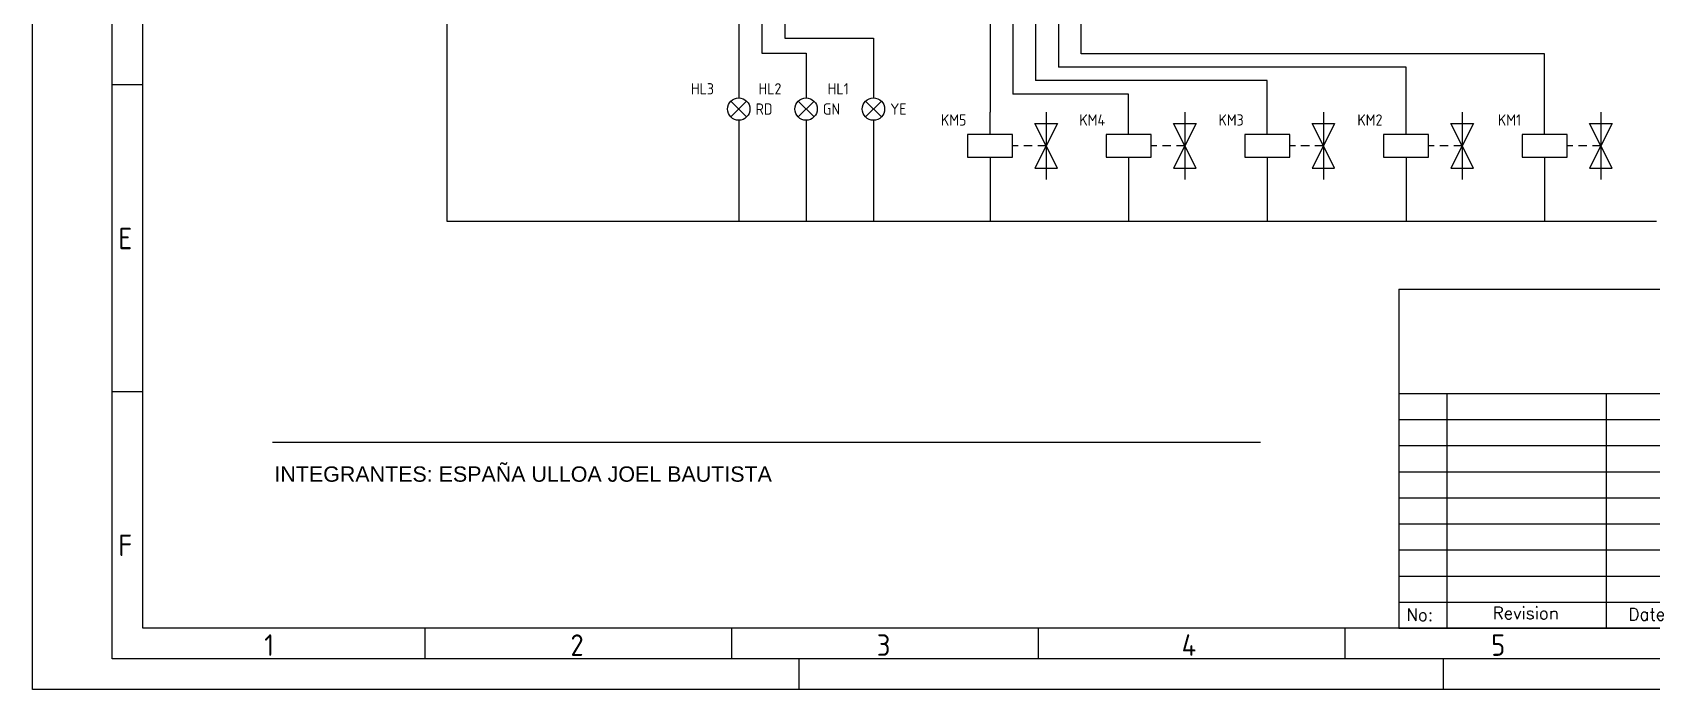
# Model space of a CAD drawing. Header units: inches. Extents: x 1238 to 1812, y 541 to 947.
# Drawn here: x 1238.2 to 1598.8, y 540.8 to 687.1 of the extents above; entities that cross this region are included whole.
import ezdxf
from ezdxf.enums import TextEntityAlignment as Align

# ---------------------------------------------------------------- set-up
doc = ezdxf.new("R2010")
doc.units = ezdxf.units.IN
doc.header["$MEASUREMENT"] = 0
for name, color, linetype in [('025', 1, 'Continuous'), ('035', 5, 'Continuous'), ('07', 7, 'Continuous'), ('MISC', 7, 'Continuous'), ('RED_2.5mm^2', 1, 'Continuous'), ('SYMS', 7, 'Continuous'), ('TAGS', 150, 'Continuous')]:
    doc.layers.add(name, color=color, linetype=linetype)
doc.styles.add('ISO Proportional', font='isocp.shx')
doc.styles.get("Standard").update_dxf_attribs({"font": 'arial.ttf'})
doc.styles.add('WD', font='romans.shx')
doc.styles.add('WD_IEC', font='isocp2.shx', dxfattribs={"width": 0.9, "height": 4})

# ---------------------------------------------------------------- blocks, each defined once
blk = doc.blocks.new('VLT1R')
for p, q in [((0, 7.5), (0, 2.5)), ((-1.77, -1.77), (1.77, 1.77)), ((1.77, -1.77), (-1.77, 1.77)), ((0, -2.5), (0, -7.5))]:
    blk.add_line(p, q)
blk.add_circle((0, 0), 2.5)
at = {"style": 'WD_IEC'}
for tag, p in [('INST', (-5.5, 10.25)), ('LOC', (-5.5, 6.75)), ('TAG1', (-5.5, 3.25)), ('DESC1', (-5.5, -6.35)), ('DESC2', (-5.5, -9.85)), ('DESC3', (-5.5, -13.35))]:
    blk.add_attdef(tag, text='', height=2.5, dxfattribs=at).set_placement(p, align=Align.RIGHT)
blk.add_attdef('TERM01', text='', height=2, rotation=90, dxfattribs=at).set_placement((-1, 7.5), align=Align.RIGHT)
at = {"style": 'WD_IEC', "flags": 1}
for tag, p, height in [('X2TERM01', (0, 7.5), 0.32), ('X4LINK', (-3, 0), 0.32), ('X1LINK', (3, 0), 0.32), ('ASSYCODE', (1, -4), 1), ('X8TERM02', (0, -7.5), 0.32), ('FAMILY', (1, -5.5), 1), ('CATDESC', (1, -7), 1)]:
    blk.add_attdef(tag, p, '', height=height, dxfattribs=at)
at = {"style": 'WD_IEC', "flags": 9}
for tag, p in [('MFG', (-6, -0.25)), ('CAT', (-6, -2.75))]:
    blk.add_attdef(tag, text='', height=1.5, dxfattribs=at).set_placement(p, align=Align.RIGHT)
at = {"style": 'WD_IEC'}
blk.add_attdef('TERM02', (-1, -7.5), '', height=2, rotation=90, dxfattribs=at)
at = {"lineweight": 13, "style": 'WD_IEC'}
blk.add_attdef('COLOR', text='', height=2.5, dxfattribs=at).set_placement((3.75, 0), align=Align.MIDDLE_LEFT)
at = {"lineweight": 15, "style": 'WD_IEC'}
for tag, p in [('XREF', (-5.5, -18)), ('WDTAGALT', (-5.5, -22))]:
    blk.add_attdef(tag, text='', height=2.5, dxfattribs=at).set_placement(p, align=Align.RIGHT)
blk = doc.blocks.new('VLT1G')
for p, q in [((0, 7.5), (0, 2.5)), ((-1.77, -1.77), (1.77, 1.77)), ((1.77, -1.77), (-1.77, 1.77)), ((0, -2.5), (0, -7.5))]:
    blk.add_line(p, q)
blk.add_circle((0, 0), 2.5)
at = {"style": 'WD_IEC'}
for tag, p in [('INST', (-5.5, 10.25)), ('LOC', (-5.5, 6.75)), ('TAG1', (-5.5, 3.25)), ('DESC1', (-5.5, -6.35)), ('DESC2', (-5.5, -9.85)), ('DESC3', (-5.5, -13.35))]:
    blk.add_attdef(tag, text='', height=2.5, dxfattribs=at).set_placement(p, align=Align.RIGHT)
blk.add_attdef('TERM01', text='', height=2, rotation=90, dxfattribs=at).set_placement((-1, 7.5), align=Align.RIGHT)
at = {"style": 'WD_IEC', "flags": 1}
for tag, p, height in [('X2TERM01', (0, 7.5), 0.32), ('X4LINK', (-3, 0), 0.32), ('X1LINK', (3, 0), 0.32), ('ASSYCODE', (1, -4), 1), ('X8TERM02', (0, -7.5), 0.32), ('FAMILY', (1, -5.5), 1), ('CATDESC', (1, -7), 1)]:
    blk.add_attdef(tag, p, '', height=height, dxfattribs=at)
at = {"style": 'WD_IEC', "flags": 9}
for tag, p in [('MFG', (-6, -0.25)), ('CAT', (-6, -2.75))]:
    blk.add_attdef(tag, text='', height=1.5, dxfattribs=at).set_placement(p, align=Align.RIGHT)
at = {"style": 'WD_IEC'}
blk.add_attdef('TERM02', (-1, -7.5), '', height=2, rotation=90, dxfattribs=at)
at = {"lineweight": 13, "style": 'WD_IEC'}
blk.add_attdef('COLOR', text='', height=2.5, dxfattribs=at).set_placement((3.75, 0), align=Align.MIDDLE_LEFT)
at = {"lineweight": 15, "style": 'WD_IEC'}
for tag, p in [('XREF', (-5.5, -18)), ('WDTAGALT', (-5.5, -21))]:
    blk.add_attdef(tag, text='', height=2.5, dxfattribs=at).set_placement(p, align=Align.RIGHT)
blk = doc.blocks.new('VLT1Y')
for p, q in [((0, 7.5), (0, 2.5)), ((-1.77, -1.77), (1.77, 1.77)), ((1.77, -1.77), (-1.77, 1.77)), ((0, -2.5), (0, -7.5))]:
    blk.add_line(p, q)
blk.add_circle((0, 0), 2.5)
at = {"style": 'WD_IEC'}
for tag, p in [('INST', (-5.5, 10.25)), ('LOC', (-5.5, 6.75)), ('TAG1', (-5.5, 3.25)), ('DESC1', (-5.5, -6.35)), ('DESC2', (-5.5, -9.85)), ('DESC3', (-5.5, -13.35))]:
    blk.add_attdef(tag, text='', height=2.5, dxfattribs=at).set_placement(p, align=Align.RIGHT)
blk.add_attdef('TERM01', text='', height=2, rotation=90, dxfattribs=at).set_placement((-1, 7.5), align=Align.RIGHT)
at = {"style": 'WD_IEC', "flags": 1}
for tag, p, height in [('X2TERM01', (0, 7.5), 0.32), ('X4LINK', (-3, 0), 0.32), ('X1LINK', (3, 0), 0.32), ('ASSYCODE', (1, -4), 1), ('X8TERM02', (0, -7.5), 0.32), ('FAMILY', (1, -5.5), 1), ('CATDESC', (1, -7), 1)]:
    blk.add_attdef(tag, p, '', height=height, dxfattribs=at)
at = {"style": 'WD_IEC', "flags": 9}
for tag, p in [('MFG', (-6, -0.25)), ('CAT', (-6, -2.75))]:
    blk.add_attdef(tag, text='', height=1.5, dxfattribs=at).set_placement(p, align=Align.RIGHT)
at = {"style": 'WD_IEC'}
blk.add_attdef('TERM02', (-1, -7.5), '', height=2, rotation=90, dxfattribs=at)
at = {"lineweight": 13, "style": 'WD_IEC'}
blk.add_attdef('COLOR', text='', height=2.5, dxfattribs=at).set_placement((3.75, 0), align=Align.MIDDLE_LEFT)
at = {"lineweight": 15, "style": 'WD_IEC'}
for tag, p in [('XREF', (-5.5, -18)), ('WDTAGALT', (-5.5, -21.5))]:
    blk.add_attdef(tag, text='', height=2.5, dxfattribs=at).set_placement(p, align=Align.RIGHT)
blk = doc.blocks.new('VSV1')
for p, q in [((0, 2.5), (0, 7.5)), ((12.5, 7.5), (12.5, -7.5)), ((12.5, 0), (10, 5)), ((10, 5), (15, 5)), ((15, 5), (12.5, 0)), ((6.25, 0), (5, 0)), ((9.38, 0), (7.5, 0)), ((12.5, 0), (10, -5)), ((12.5, 0), (10.62, 0)), ((15, -5), (12.5, 0)), ((0, -2.5), (0, -7.5)), ((10, -5), (15, -5))]:
    blk.add_line(p, q)
blk.add_lwpolyline([(-5, 2.5), (-5, -2.5), (5, -2.5), (5, 2.5)], close=True)
at = {"style": 'WD_IEC'}
for tag, p in [('INST', (-5.25, 11.5)), ('LOC', (-5.25, 8)), ('TAG1', (-5.25, 4.5)), ('DESC1', (-5.25, -6.85)), ('DESC2', (-5.25, -10.35)), ('DESC3', (-5.25, -13.85))]:
    blk.add_attdef(tag, text='', height=2.5, dxfattribs=at).set_placement(p, align=Align.RIGHT)
blk.add_attdef('TERM01', text='', height=2, rotation=90, dxfattribs=at).set_placement((-1, 7.5), align=Align.RIGHT)
at = {"style": 'WD_IEC', "flags": 1}
for tag, p, height in [('X2TERM01', (0, 7.5), 0.32), ('X4LINK', (-5, 0), 0.32), ('X1LINK', (12.5, 0), 0.32), ('ASSYCODE', (1, -4), 1), ('X8TERM02', (0, -7.5), 0.32), ('FAMILY', (1, -5.5), 1), ('CATDESC', (1, -7), 1)]:
    blk.add_attdef(tag, p, '', height=height, dxfattribs=at)
at = {"style": 'WD_IEC', "flags": 9}
for tag, p in [('MFG', (-6, 1)), ('CAT', (-6, -1.5))]:
    blk.add_attdef(tag, text='', height=1.5, dxfattribs=at).set_placement(p, align=Align.RIGHT)
at = {"style": 'WD_IEC'}
blk.add_attdef('TERM02', (-1, -7.5), '', height=2, rotation=90, dxfattribs=at)
at = {"lineweight": 9, "style": 'WD_IEC'}
for tag, p in [('NO', (-5.5, -16.5)), ('NC', (-5.5, -20))]:
    blk.add_attdef(tag, text='', height=2.5, dxfattribs=at).set_placement(p, align=Align.TOP_RIGHT)
for tag, p in [('XREFNO', (-4, -16.5)), ('XREFNC', (-4, -20)), ('WDTAGALT', (-3.88, -23.13))]:
    blk.add_attdef(tag, text='', height=2.5, dxfattribs=at).set_placement(p, align=Align.TOP_LEFT)
blk = doc.blocks.new('IEC_border_a3')
at = {"layer": '035'}
for p, q in [((17.98, 98.54), (13, 98.54)), ((18, 48.5), (13.02, 48.5)), ((64, 10), (64, 5)), ((114, 10), (114, 5)), ((164, 10), (164, 5)), ((214, 10), (214, 5)), ((125, 0), (125, 5)), ((230, 5), (230, 0))]:
    blk.add_line(p, q, dxfattribs=at)
for points in [[(0, 297), (420, 297), (420, 0), (0, 0)], [(18, 287), (410, 287), (410, 10), (18, 10)]]:
    blk.add_lwpolyline(points, close=True, dxfattribs=at)
at = {"layer": '07'}
blk.add_lwpolyline([(13, 292), (415, 292), (415, 5), (13, 5)], close=True, dxfattribs=at)
at = {"layer": '035', "style": 'ISO Proportional'}
for s, p in [('E', (14.02, 71.75)), ('F', (14.02, 21.75)), ('1', (37.81, 5.5)), ('2', (87.73, 5.5)), ('3', (137.68, 5.5)), ('4', (187.38, 5.5)), ('5', (237.84, 5.5))]:
    blk.add_text(s, height=3.5, dxfattribs=at).set_placement(p)
blk = doc.blocks.new('IEC_tblock_a3')
at = {"layer": '035'}
for p, q in [((-106.6, 55.25), (-106.6, 17)), ((-36.4, 55.25), (-36.4, 48.88)), ((-88.4, 48.88), (0, 48.88)), ((-179.4, 38.25), (-179.4, 0)), ((-153.4, 38.25), (-153.4, 0)), ((-140.4, 38.25), (-140.4, 0)), ((-122.2, 38.25), (-122.2, 21.25)), ((-187.2, 34), (-88.4, 34)), ((-187.2, 29.75), (-88.4, 29.75)), ((-187.2, 25.5), (-88.4, 25.5)), ((-187.2, 21.25), (-88.4, 21.25)), ((-187.2, 17), (-132.6, 17)), ((-187.2, 12.75), (-132.6, 12.75)), ((-187.2, 8.5), (-132.6, 8.5)), ((-13, 8.5), (0, 8.5)), ((-187.2, 4.25), (0, 4.25)), ((-44.2, 4.25), (-44.2, 0))]:
    blk.add_line(p, q, dxfattribs=at)
at = {"layer": '07'}
for p, q in [((-187.2, 55.25), (-187.2, 0)), ((-187.2, 55.25), (0, 55.25)), ((-132.6, 55.25), (-132.6, 0)), ((-88.4, 55.25), (-88.4, 0)), ((0, 55.25), (0, 0)), ((-187.2, 38.25), (0, 38.25)), ((-132.6, 17), (0, 17)), ((-13, 17), (-13, 4.25)), ((-187.2, 0), (0, 0))]:
    blk.add_line(p, q, dxfattribs=at)
at = {"style": 'WD'}
for tag, p in [('SCALE', (-69.88, 51.07)), ('SH', (-8.74, 10.06)), ('FILENAME', (-68.15, 0.8))]:
    blk.add_attdef(tag, p, '', height=2, dxfattribs=at)
for tag, height, p in [('EDDATE', 2, (-114.97, 30.8)), ('EDBY', 2, (-98.02, 30.86)), ('PROJDESC', 5, (-45.9, 29.2)), ('CKDATE', 2, (-114.85, 26.58)), ('CKBY', 2, (-97.88, 26.3)), ('DWGDESC', 5, (-44.85, 19.72)), ('DWGNO', 3.5, (-48.54, 9.46))]:
    blk.add_attdef(tag, text='', height=height, dxfattribs=at).set_placement(p, align=Align.CENTER)
at = {"style": 'WD', "flags": 1}
blk.add_attdef('WD_TB', (-120.95, 11.91), '', height=2, dxfattribs=at)
at = {"layer": '025', "style": 'WD'}
for s, p in [('SCALE', (-80.57, 51.13)), ('NAME', (-97.74, 35.14)), ('No:', (-183.81, 1.19)), ('Revision', (-166.53, 1.47)), ('Date', (-146.79, 1.28)), ('By', (-136.33, 1.37))]:
    blk.add_text(s, height=2, dxfattribs=at).set_placement(p, align=Align.CENTER)
for s, p in [('DATE', (-118, 35)), ('Edit', (-130.55, 30.72)), ('Chec.', (-130.82, 26.72)), ('SHEETS', (-11.17, 14.05)), ('FILENAME', (-87.18, 0.61))]:
    blk.add_text(s, height=2, dxfattribs=at).set_placement(p)

msp = doc.modelspace()

# ---------------------------------------------------------------- linework, layer by layer
msp.add_line((1291.64, 595.85), (1511.71, 595.85))
at = {"layer": 'RED_2.5mm^2'}
for p, q in [((1330.52, 645.02), (1330.52, 690.34)), ((1395.5, 690.34), (1395.46, 677.52)), ((1400.63, 690.34), (1400.63, 682.44)), ((1405.71, 690.34), (1405.71, 685.81)), ((1451.43, 690.34), (1451.43, 669.33)), ((1456.51, 690.34), (1456.51, 673.34)), ((1461.59, 690.34), (1461.59, 676.34)), ((1466.67, 690.34), (1466.67, 679.34)), ((1471.75, 682.34), (1471.75, 690.34)), ((1405.71, 685.81), (1425.46, 685.81)), ((1425.46, 685.81), (1425.46, 677.52)), ((1400.63, 682.44), (1410.46, 682.44)), ((1410.46, 682.44), (1410.46, 677.52)), ((1574.96, 682.34), (1471.75, 682.34)), ((1574.96, 669.33), (1574.96, 682.34)), ((1544.08, 679.34), (1466.67, 679.34)), ((1544.08, 669.33), (1544.08, 679.34)), ((1513.19, 676.34), (1461.59, 676.34)), ((1513.19, 669.33), (1513.19, 676.34)), ((1482.31, 673.34), (1456.51, 673.34)), ((1482.31, 669.33), (1482.31, 673.34)), ((1395.46, 662.52), (1395.46, 645.02)), ((1410.46, 662.52), (1410.46, 645.02)), ((1425.46, 662.52), (1425.46, 645.02)), ((1451.43, 654.33), (1451.43, 645.02)), ((1482.31, 654.33), (1482.31, 645.02)), ((1513.19, 654.33), (1513.19, 645.02)), ((1544.08, 654.33), (1544.08, 645.02)), ((1574.96, 654.33), (1574.96, 645.02)), ((1599.86, 645.02), (1330.52, 645.02))]:
    msp.add_line(p, q, dxfattribs=at)

# ---------------------------------------------------------------- block references
at = {"xscale": 1.366054111090824, "yscale": 1.366054111090824, "zscale": 1.366054111090824}
msp.add_blockref('IEC_border_a3', (1238.15, 540.79), dxfattribs=at)
ref = msp.add_blockref('IEC_tblock_a3', (1798.23, 554.45), dxfattribs=dict(xscale=1.366054111090824, yscale=1.366054111090824, zscale=1.366054111090824))
ref.add_attrib('DWGNO', 'DIAGRAMA ELÉCTRICO', dxfattribs={"height": 4.7812, "style": 'WD'}).set_placement((1731.93, 567.37), align=Align.CENTER)
ref.add_attrib('SH', '03', (1786.3, 568.2), dxfattribs={"height": 2.732, "style": 'WD'})
at = {"layer": 'SYMS'}
ref = msp.add_blockref('VLT1R', (1395.46, 670.02), dxfattribs=at)
ref.add_attrib('COLOR', 'RD', dxfattribs={"layer": 'MISC', "lineweight": 13, "height": 2.5, "style": 'WD_IEC'}).set_placement((1399.21, 670.02), align=Align.MIDDLE_LEFT)
ref.add_attrib('TAG1', 'HL3', dxfattribs={"layer": 'TAGS', "height": 2.5, "style": 'WD_IEC'}).set_placement((1389.96, 673.27), align=Align.RIGHT)
ref = msp.add_blockref('VLT1G', (1410.46, 670.02), dxfattribs=at)
ref.add_attrib('COLOR', 'GN', dxfattribs={"layer": 'MISC', "lineweight": 13, "height": 2.5, "style": 'WD_IEC'}).set_placement((1414.21, 670.02), align=Align.MIDDLE_LEFT)
ref.add_attrib('TAG1', 'HL2', dxfattribs={"layer": 'TAGS', "height": 2.5, "style": 'WD_IEC'}).set_placement((1404.96, 673.27), align=Align.RIGHT)
ref = msp.add_blockref('VLT1Y', (1425.46, 670.02), dxfattribs=at)
ref.add_attrib('COLOR', 'YE', dxfattribs={"layer": 'MISC', "lineweight": 13, "height": 2.5, "style": 'WD_IEC'}).set_placement((1429.21, 670.02), align=Align.MIDDLE_LEFT)
ref.add_attrib('TAG1', 'HL1', dxfattribs={"layer": 'TAGS', "height": 2.5, "style": 'WD_IEC'}).set_placement((1419.96, 673.27), align=Align.RIGHT)
ref = msp.add_blockref('VSV1', (1451.43, 661.83), dxfattribs=at)
ref.add_attrib('TAG1', 'KM5', dxfattribs={"layer": 'TAGS', "height": 2.5, "style": 'WD_IEC'}).set_placement((1446.18, 666.33), align=Align.RIGHT)
ref = msp.add_blockref('VSV1', (1482.31, 661.83), dxfattribs=at)
ref.add_attrib('TAG1', 'KM4', dxfattribs={"layer": 'TAGS', "height": 2.5, "style": 'WD_IEC'}).set_placement((1477.06, 666.33), align=Align.RIGHT)
ref = msp.add_blockref('VSV1', (1513.19, 661.83), dxfattribs=at)
ref.add_attrib('TAG1', 'KM3', dxfattribs={"layer": 'TAGS', "height": 2.5, "style": 'WD_IEC'}).set_placement((1507.94, 666.33), align=Align.RIGHT)
ref = msp.add_blockref('VSV1', (1544.08, 661.83), dxfattribs=at)
ref.add_attrib('TAG1', 'KM2', dxfattribs={"layer": 'TAGS', "height": 2.5, "style": 'WD_IEC'}).set_placement((1538.83, 666.33), align=Align.RIGHT)
ref = msp.add_blockref('VSV1', (1574.96, 661.83), dxfattribs=at)
ref.add_attrib('TAG1', 'KM1', dxfattribs={"layer": 'TAGS', "height": 2.5, "style": 'WD_IEC'}).set_placement((1569.71, 666.33), align=Align.RIGHT)

# ---------------------------------------------------------------- texts
at = {"insert": (1292.05, 590.47), "char_height": 3.4151, "attachment_point": 1}
msp.add_mtext_dynamic_manual_height_columns('INTEGRANTES: ESPAÑA ULLOA JOEL BAUTISTA\\P^I^I^I', width=136.8861, gutter_width=17.08, heights=[0], dxfattribs=at)

doc.saveas('drawing.dxf')
